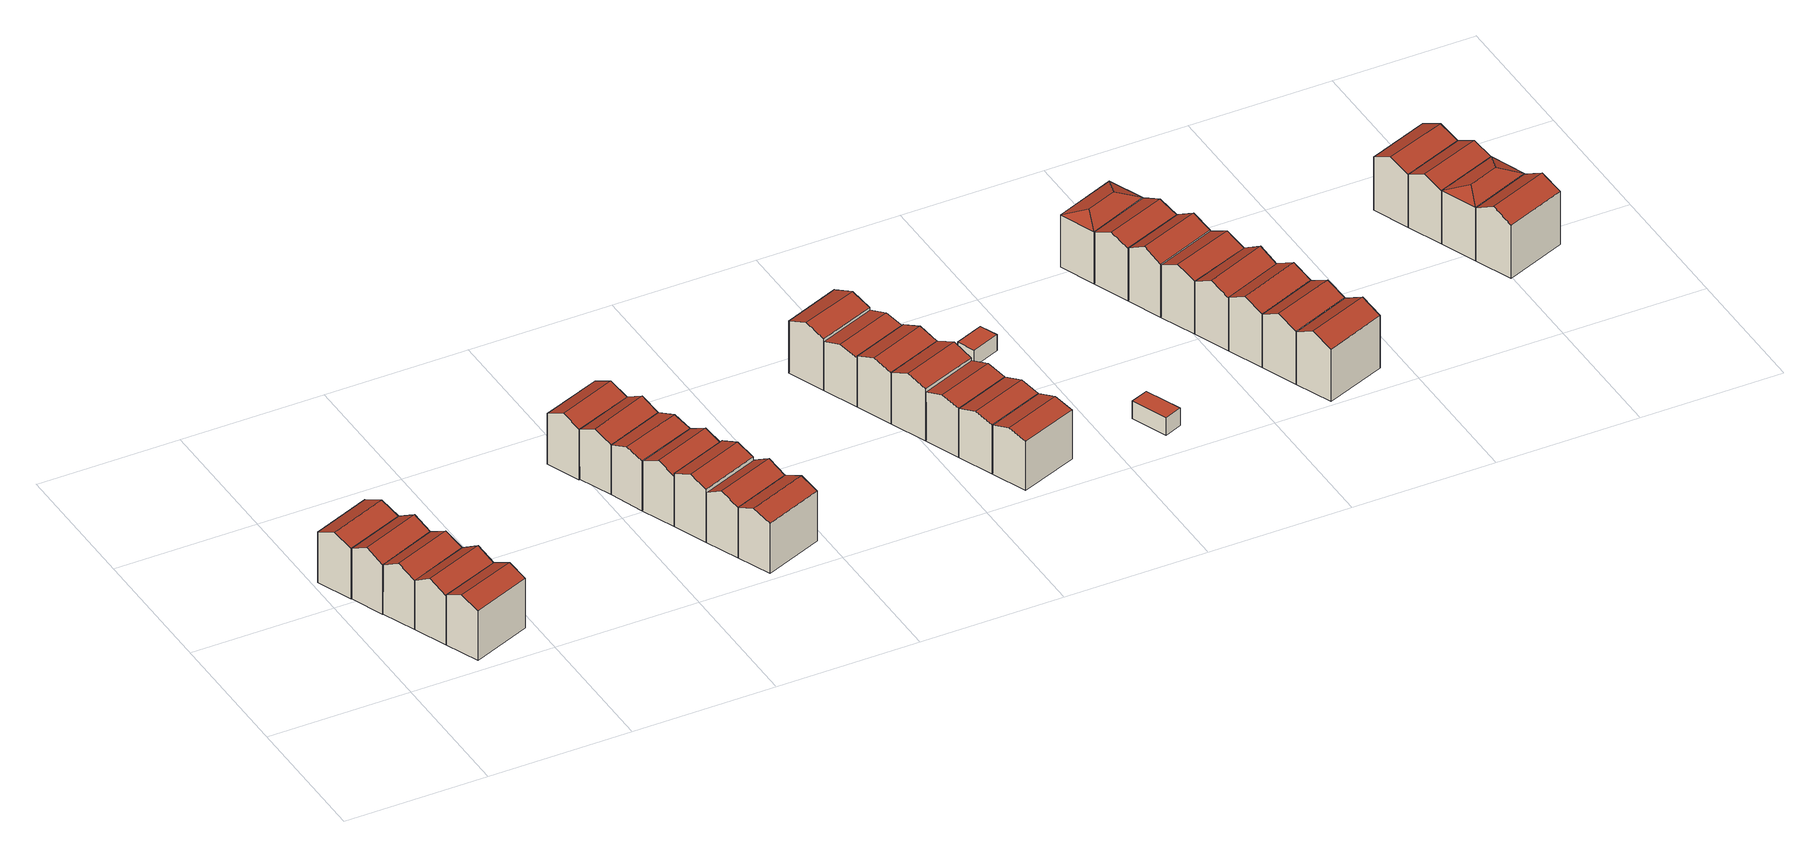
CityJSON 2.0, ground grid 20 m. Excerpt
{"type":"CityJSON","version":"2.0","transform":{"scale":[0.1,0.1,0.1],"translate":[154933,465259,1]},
"CityObjects":{
"building1":{"type":"Building","attributes":{"b3_bag_bag_overlap":0,"b3_bouwlagen":3,"b3_dak_type":"slanted","b3_extrusie":"standard","b3_h_dak_50p":8.2,"b3_h_dak_70p":9.06,"b3_h_dak_max":10.52,"b3_h_dak_min":4.79,"b3_h_maaiveld":1.64,"b3_h_nok":10.6,"b3_is_glas_dak":false,"b3_kas_warenhuis":false,"b3_kwaliteitsindicator":true,"b3_mutatie_ahn3_ahn4":false,"b3_mutatie_ahn4_ahn5":false,"b3_n_nok":1,"b3_n_vlakken":2,"b3_opp_buitenmuur":107.19,"b3_opp_dak_plat":0,"b3_opp_dak_schuin":68.61,"b3_opp_grond":48.51,"b3_opp_scheidingsmuur":57.42,"b3_rmse_lod12":1.99,"b3_rmse_lod13":1.99,"b3_rmse_lod22":0.0262,"b3_t_run":43,"b3_val3dity_lod12":"[]","b3_val3dity_lod13":"[]","b3_val3dity_lod22":"[]","b3_volume_lod12":366.14,"b3_volume_lod13":366.14,"b3_volume_lod22":314.37,"geconstateerd":false,"oorspronkelijkbouwjaar":1986,"status":"Pand in gebruik"},"children":["building1-1"]},
"building1-1":{"type":"BuildingPart","parents":["building1"],"geometry":[{"type":"Solid","lod":"2.2","boundaries":[[[[0,1,2,3]],[[4,5,6,7]],[[5,4,1,0]],[[4,7,8,2,1]],[[9,8,7,6]],[[8,9,3,2]],[[9,6,5,0,3]]]],"semantics":{"surfaces":[{"type":"GroundSurface"},{"type":"RoofSurface"},{"type":"WallSurface"}],"values":[[0,1,2,2,1,2,2]]}}]},
"building2":{"type":"Building","attributes":{"b3_bag_bag_overlap":0,"b3_bouwlagen":3,"b3_dak_type":"slanted","b3_extrusie":"standard","b3_h_dak_50p":8.27,"b3_h_dak_70p":9.18,"b3_h_dak_max":10.5,"b3_h_dak_min":4.81,"b3_h_maaiveld":1.75,"b3_h_nok":10.59,"b3_is_glas_dak":false,"b3_kas_warenhuis":false,"b3_kwaliteitsindicator":true,"b3_mutatie_ahn3_ahn4":false,"b3_mutatie_ahn4_ahn5":false,"b3_n_nok":1,"b3_n_vlakken":2,"b3_opp_buitenmuur":44.5,"b3_opp_dak_plat":0,"b3_opp_dak_schuin":64.92,"b3_opp_grond":45.92,"b3_opp_scheidingsmuur":114.71,"b3_rmse_lod12":1.98,"b3_rmse_lod13":1.98,"b3_rmse_lod22":0.017,"b3_t_run":28,"b3_val3dity_lod12":"[]","b3_val3dity_lod13":"[]","b3_val3dity_lod22":"[]","b3_volume_lod12":341.56,"b3_volume_lod13":341.56,"b3_volume_lod22":292.97,"geconstateerd":false,"oorspronkelijkbouwjaar":1986,"status":"Pand in gebruik"},"children":["building2-1"]},
"building2-1":{"type":"BuildingPart","parents":["building2"],"geometry":[{"type":"Solid","lod":"2.2","boundaries":[[[[10,11,12,13]],[[8,9,14,15]],[[9,8,11,10]],[[8,15,16,12,11]],[[17,16,15,14]],[[16,17,13,12]],[[17,14,9,10,13]]]],"semantics":{"surfaces":[{"type":"GroundSurface"},{"type":"RoofSurface"},{"type":"WallSurface"}],"values":[[0,1,2,2,1,2,2]]}}]},
"building3":{"type":"Building","attributes":{"b3_bag_bag_overlap":0,"b3_bouwlagen":3,"b3_dak_type":"slanted","b3_extrusie":"standard","b3_h_dak_50p":8.3,"b3_h_dak_70p":9.12,"b3_h_dak_max":10.48,"b3_h_dak_min":4.82,"b3_h_maaiveld":1.76,"b3_h_nok":10.59,"b3_is_glas_dak":false,"b3_kas_warenhuis":false,"b3_kwaliteitsindicator":true,"b3_mutatie_ahn3_ahn4":false,"b3_mutatie_ahn4_ahn5":false,"b3_n_nok":1,"b3_n_vlakken":2,"b3_opp_buitenmuur":44.23,"b3_opp_dak_plat":0,"b3_opp_dak_schuin":64.89,"b3_opp_grond":45.92,"b3_opp_scheidingsmuur":114.48,"b3_rmse_lod12":1.96,"b3_rmse_lod13":1.96,"b3_rmse_lod22":0.0149,"b3_t_run":39,"b3_val3dity_lod12":"[]","b3_val3dity_lod13":"[]","b3_val3dity_lod22":"[]","b3_volume_lod12":339.43,"b3_volume_lod13":339.43,"b3_volume_lod22":292.09,"geconstateerd":false,"oorspronkelijkbouwjaar":1986,"status":"Pand in gebruik"},"children":["building3-1"]},
"building3-1":{"type":"BuildingPart","parents":["building3"],"geometry":[{"type":"Solid","lod":"2.2","boundaries":[[[[18,19,20,21]],[[16,17,22,23]],[[17,16,19,18]],[[16,23,24,20,19]],[[25,24,23,22]],[[24,25,21,20]],[[25,22,17,18,21]]]],"semantics":{"surfaces":[{"type":"GroundSurface"},{"type":"RoofSurface"},{"type":"WallSurface"}],"values":[[0,1,2,2,1,2,2]]}}]},
"building4":{"type":"Building","attributes":{"b3_bag_bag_overlap":0,"b3_bouwlagen":3,"b3_dak_type":"slanted","b3_extrusie":"standard","b3_h_dak_50p":8.29,"b3_h_dak_70p":9.2,"b3_h_dak_max":10.51,"b3_h_dak_min":4.86,"b3_h_maaiveld":1.76,"b3_h_nok":10.65,"b3_is_glas_dak":false,"b3_kas_warenhuis":false,"b3_kwaliteitsindicator":true,"b3_mutatie_ahn3_ahn4":false,"b3_mutatie_ahn4_ahn5":false,"b3_n_nok":1,"b3_n_vlakken":2,"b3_opp_buitenmuur":44.87,"b3_opp_dak_plat":0,"b3_opp_dak_schuin":64.83,"b3_opp_grond":45.93,"b3_opp_scheidingsmuur":114.71,"b3_rmse_lod12":2.02,"b3_rmse_lod13":2.02,"b3_rmse_lod22":0.0283,"b3_t_run":32,"b3_val3dity_lod12":"[]","b3_val3dity_lod13":"[]","b3_val3dity_lod22":"[]","b3_volume_lod12":343.8,"b3_volume_lod13":343.8,"b3_volume_lod22":293.25,"geconstateerd":false,"oorspronkelijkbouwjaar":1986,"status":"Pand in gebruik"},"children":["building4-1"]},
"building4-1":{"type":"BuildingPart","parents":["building4"],"geometry":[{"type":"Solid","lod":"2.2","boundaries":[[[[21,20,26,27]],[[24,25,28,29]],[[25,24,20,21]],[[24,29,30,26,20]],[[31,30,29,28]],[[30,31,27,26]],[[31,28,25,21,27]]]],"semantics":{"surfaces":[{"type":"GroundSurface"},{"type":"RoofSurface"},{"type":"WallSurface"}],"values":[[0,1,2,2,1,2,2]]}}]},
"building5":{"type":"Building","attributes":{"b3_bag_bag_overlap":0,"b3_bouwlagen":3,"b3_dak_type":"slanted","b3_extrusie":"standard","b3_h_dak_50p":8.34,"b3_h_dak_70p":9.28,"b3_h_dak_max":10.51,"b3_h_dak_min":4.79,"b3_h_maaiveld":1.76,"b3_h_nok":10.6,"b3_is_glas_dak":false,"b3_kas_warenhuis":false,"b3_kwaliteitsindicator":true,"b3_mutatie_ahn3_ahn4":false,"b3_mutatie_ahn4_ahn5":false,"b3_n_nok":1,"b3_n_vlakken":2,"b3_opp_buitenmuur":44.89,"b3_opp_dak_plat":0,"b3_opp_dak_schuin":64.78,"b3_opp_grond":45.92,"b3_opp_scheidingsmuur":114.72,"b3_rmse_lod12":2.05,"b3_rmse_lod13":2.05,"b3_rmse_lod22":0.0322,"b3_t_run":43,"b3_val3dity_lod12":"[]","b3_val3dity_lod13":"[]","b3_val3dity_lod22":"[]","b3_volume_lod12":345.17,"b3_volume_lod13":345.17,"b3_volume_lod22":293.16,"geconstateerd":false,"oorspronkelijkbouwjaar":1986,"status":"Pand in gebruik"},"children":["building5-1"]},
"building5-1":{"type":"BuildingPart","parents":["building5"],"geometry":[{"type":"Solid","lod":"2.2","boundaries":[[[[27,26,32,33]],[[34,35,36,37]],[[35,34,26,27]],[[34,37,38,32,26]],[[39,38,37,36]],[[38,39,33,32]],[[39,36,35,27,33]]]],"semantics":{"surfaces":[{"type":"GroundSurface"},{"type":"RoofSurface"},{"type":"WallSurface"}],"values":[[0,1,2,2,1,2,2]]}}]},
"building6":{"type":"Building","attributes":{"b3_bag_bag_overlap":0,"b3_bouwlagen":3,"b3_dak_type":"slanted","b3_extrusie":"standard","b3_h_dak_50p":8.2,"b3_h_dak_70p":9.11,"b3_h_dak_max":10.52,"b3_h_dak_min":4.88,"b3_h_maaiveld":1.65,"b3_h_nok":10.6,"b3_is_glas_dak":false,"b3_kas_warenhuis":false,"b3_kwaliteitsindicator":true,"b3_mutatie_ahn3_ahn4":false,"b3_mutatie_ahn4_ahn5":false,"b3_n_nok":1,"b3_n_vlakken":2,"b3_opp_buitenmuur":45.53,"b3_opp_dak_plat":0,"b3_opp_dak_schuin":64.85,"b3_opp_grond":45.9,"b3_opp_scheidingsmuur":117.2,"b3_rmse_lod12":1.96,"b3_rmse_lod13":1.96,"b3_rmse_lod22":0.0193,"b3_t_run":32,"b3_val3dity_lod12":"[]","b3_val3dity_lod13":"[]","b3_val3dity_lod22":"[]","b3_volume_lod12":346.66,"b3_volume_lod13":346.66,"b3_volume_lod22":298.96,"geconstateerd":false,"oorspronkelijkbouwjaar":1986,"status":"Pand in gebruik"},"children":["building6-1"]},
"building6-1":{"type":"BuildingPart","parents":["building6"],"geometry":[{"type":"Solid","lod":"2.2","boundaries":[[[[40,41,42,43]],[[44,45,46,47]],[[45,44,41,40]],[[44,47,48,42,41]],[[49,48,47,46]],[[48,49,43,42]],[[49,46,45,40,43]]]],"semantics":{"surfaces":[{"type":"GroundSurface"},{"type":"RoofSurface"},{"type":"WallSurface"}],"values":[[0,1,2,2,1,2,2]]}}]},
"building7":{"type":"Building","attributes":{"b3_bag_bag_overlap":0,"b3_bouwlagen":3,"b3_dak_type":"slanted","b3_extrusie":"standard","b3_h_dak_50p":8.21,"b3_h_dak_70p":9.19,"b3_h_dak_max":10.52,"b3_h_dak_min":4.87,"b3_h_maaiveld":1.65,"b3_h_nok":10.6,"b3_is_glas_dak":false,"b3_kas_warenhuis":false,"b3_kwaliteitsindicator":true,"b3_mutatie_ahn3_ahn4":false,"b3_mutatie_ahn4_ahn5":false,"b3_n_nok":1,"b3_n_vlakken":2,"b3_opp_buitenmuur":45.9,"b3_opp_dak_plat":0,"b3_opp_dak_schuin":64.78,"b3_opp_grond":45.88,"b3_opp_scheidingsmuur":116.74,"b3_rmse_lod12":1.99,"b3_rmse_lod13":1.99,"b3_rmse_lod22":0.0156,"b3_t_run":28,"b3_val3dity_lod12":"[]","b3_val3dity_lod13":"[]","b3_val3dity_lod22":"[]","b3_volume_lod12":346.65,"b3_volume_lod13":346.65,"b3_volume_lod22":298.72,"geconstateerd":false,"oorspronkelijkbouwjaar":1986,"status":"Pand in gebruik"},"children":["building7-1"]},
"building7-1":{"type":"BuildingPart","parents":["building7"],"geometry":[{"type":"Solid","lod":"2.2","boundaries":[[[[50,51,52,53]],[[48,49,54,55]],[[49,48,51,50]],[[48,55,56,52,51]],[[57,56,55,54]],[[56,57,53,52]],[[57,54,49,50,53]]]],"semantics":{"surfaces":[{"type":"GroundSurface"},{"type":"RoofSurface"},{"type":"WallSurface"}],"values":[[0,1,2,2,1,2,2]]}}]},
"building8":{"type":"Building","attributes":{"b3_bag_bag_overlap":0,"b3_bouwlagen":3,"b3_dak_type":"slanted","b3_extrusie":"standard","b3_h_dak_50p":8.3,"b3_h_dak_70p":9.21,"b3_h_dak_max":10.53,"b3_h_dak_min":4.88,"b3_h_maaiveld":1.7,"b3_h_nok":10.64,"b3_is_glas_dak":false,"b3_kas_warenhuis":false,"b3_kwaliteitsindicator":true,"b3_mutatie_ahn3_ahn4":false,"b3_mutatie_ahn4_ahn5":false,"b3_n_nok":1,"b3_n_vlakken":2,"b3_opp_buitenmuur":45.83,"b3_opp_dak_plat":0,"b3_opp_dak_schuin":64.99,"b3_opp_grond":45.88,"b3_opp_scheidingsmuur":116.33,"b3_rmse_lod12":1.98,"b3_rmse_lod13":1.98,"b3_rmse_lod22":0.0427,"b3_t_run":42,"b3_val3dity_lod12":"[]","b3_val3dity_lod13":"[]","b3_val3dity_lod22":"[]","b3_volume_lod12":345,"b3_volume_lod13":345,"b3_volume_lod22":298.33,"geconstateerd":false,"oorspronkelijkbouwjaar":1986,"status":"Pand in gebruik"},"children":["building8-1"]},
"building8-1":{"type":"BuildingPart","parents":["building8"],"geometry":[{"type":"Solid","lod":"2.2","boundaries":[[[[53,52,58,59]],[[56,57,60,61]],[[57,56,52,53]],[[56,61,62,58,52]],[[63,62,61,60]],[[62,63,59,58]],[[63,60,57,53,59]]]],"semantics":{"surfaces":[{"type":"GroundSurface"},{"type":"RoofSurface"},{"type":"WallSurface"}],"values":[[0,1,2,2,1,2,2]]}}]},
"building9":{"type":"Building","attributes":{"b3_bag_bag_overlap":0,"b3_bouwlagen":3,"b3_dak_type":"slanted","b3_extrusie":"standard","b3_h_dak_50p":8.29,"b3_h_dak_70p":9.12,"b3_h_dak_max":10.54,"b3_h_dak_min":4.91,"b3_h_maaiveld":1.7,"b3_h_nok":10.61,"b3_is_glas_dak":false,"b3_kas_warenhuis":false,"b3_kwaliteitsindicator":true,"b3_mutatie_ahn3_ahn4":false,"b3_mutatie_ahn4_ahn5":false,"b3_n_nok":1,"b3_n_vlakken":2,"b3_opp_buitenmuur":44.97,"b3_opp_dak_plat":0,"b3_opp_dak_schuin":64.84,"b3_opp_grond":45.85,"b3_opp_scheidingsmuur":116.26,"b3_rmse_lod12":1.94,"b3_rmse_lod13":1.94,"b3_rmse_lod22":0.0167,"b3_t_run":43,"b3_val3dity_lod12":"[]","b3_val3dity_lod13":"[]","b3_val3dity_lod22":"[]","b3_volume_lod12":344.62,"b3_volume_lod13":344.62,"b3_volume_lod22":296.45,"geconstateerd":false,"oorspronkelijkbouwjaar":1986,"status":"Pand in gebruik"},"children":["building9-1"]},
"building9-1":{"type":"BuildingPart","parents":["building9"],"geometry":[{"type":"Solid","lod":"2.2","boundaries":[[[[59,58,64,65]],[[62,63,66,67]],[[63,62,58,59]],[[62,67,68,64,58]],[[69,68,67,66]],[[68,69,65,64]],[[69,66,63,59,65]]]],"semantics":{"surfaces":[{"type":"GroundSurface"},{"type":"RoofSurface"},{"type":"WallSurface"}],"values":[[0,1,2,2,1,2,2]]}}]},
"building10":{"type":"Building","attributes":{"b3_bag_bag_overlap":0,"b3_bouwlagen":3,"b3_dak_type":"slanted","b3_extrusie":"standard","b3_h_dak_50p":8.38,"b3_h_dak_70p":9.69,"b3_h_dak_max":10.54,"b3_h_dak_min":5,"b3_h_maaiveld":1.7,"b3_h_nok":10.62,"b3_is_glas_dak":false,"b3_kas_warenhuis":false,"b3_kwaliteitsindicator":true,"b3_mutatie_ahn3_ahn4":false,"b3_mutatie_ahn4_ahn5":false,"b3_n_nok":1,"b3_n_vlakken":3,"b3_opp_buitenmuur":54.68,"b3_opp_dak_plat":6.12,"b3_opp_dak_schuin":64.8,"b3_opp_grond":45.85,"b3_opp_scheidingsmuur":116.34,"b3_rmse_lod12":2.22,"b3_rmse_lod13":2.22,"b3_rmse_lod22":0.0732,"b3_t_run":31,"b3_val3dity_lod12":"[]","b3_val3dity_lod13":"[]","b3_val3dity_lod22":"[]","b3_volume_lod12":367.35,"b3_volume_lod13":367.35,"b3_volume_lod22":302.79,"geconstateerd":false,"oorspronkelijkbouwjaar":1986,"status":"Pand in gebruik"},"children":["building10-1"]},
"building10-1":{"type":"BuildingPart","parents":["building10"],"geometry":[{"type":"Solid","lod":"2.2","boundaries":[[[[65,64,70,71]],[[72,73,74,75]],[[73,72,64,65]],[[72,75,76,70,64]],[[77,76,75,74]],[[76,77,71,70]],[[77,74,73,65,71]]]],"semantics":{"surfaces":[{"type":"GroundSurface"},{"type":"RoofSurface"},{"type":"WallSurface"}],"values":[[0,1,2,2,1,2,2]]}}]},
"building11":{"type":"Building","attributes":{"b3_bag_bag_overlap":0,"b3_bouwlagen":3,"b3_dak_type":"slanted","b3_extrusie":"standard","b3_h_dak_50p":8.32,"b3_h_dak_70p":9.2,"b3_h_dak_max":10.53,"b3_h_dak_min":4.93,"b3_h_maaiveld":1.7,"b3_h_nok":10.64,"b3_is_glas_dak":false,"b3_kas_warenhuis":false,"b3_kwaliteitsindicator":true,"b3_mutatie_ahn3_ahn4":false,"b3_mutatie_ahn4_ahn5":false,"b3_n_nok":1,"b3_n_vlakken":2,"b3_opp_buitenmuur":45.31,"b3_opp_dak_plat":0,"b3_opp_dak_schuin":64.94,"b3_opp_grond":45.82,"b3_opp_scheidingsmuur":116.49,"b3_rmse_lod12":1.89,"b3_rmse_lod13":1.89,"b3_rmse_lod22":0.0447,"b3_t_run":43,"b3_val3dity_lod12":"[]","b3_val3dity_lod13":"[]","b3_val3dity_lod22":"[]","b3_volume_lod12":342.95,"b3_volume_lod13":342.95,"b3_volume_lod22":297.51,"geconstateerd":false,"oorspronkelijkbouwjaar":1986,"status":"Pand in gebruik"},"children":["building11-1"]},
"building11-1":{"type":"BuildingPart","parents":["building11"],"geometry":[{"type":"Solid","lod":"2.2","boundaries":[[[[71,70,78,79]],[[80,81,82,83]],[[81,80,70,71]],[[80,83,84,78,70]],[[85,84,83,82]],[[84,85,79,78]],[[85,82,81,71,79]]]],"semantics":{"surfaces":[{"type":"GroundSurface"},{"type":"RoofSurface"},{"type":"WallSurface"}],"values":[[0,1,2,2,1,2,2]]}}]},
"building12":{"type":"Building","attributes":{"b3_bag_bag_overlap":0,"b3_bouwlagen":3,"b3_dak_type":"slanted","b3_extrusie":"standard","b3_h_dak_50p":8.28,"b3_h_dak_70p":9.23,"b3_h_dak_max":10.51,"b3_h_dak_min":4.91,"b3_h_maaiveld":1.72,"b3_h_nok":10.65,"b3_is_glas_dak":false,"b3_kas_warenhuis":false,"b3_kwaliteitsindicator":true,"b3_mutatie_ahn3_ahn4":false,"b3_mutatie_ahn4_ahn5":false,"b3_n_nok":1,"b3_n_vlakken":2,"b3_opp_buitenmuur":46.03,"b3_opp_dak_plat":0,"b3_opp_dak_schuin":66.02,"b3_opp_grond":46.49,"b3_opp_scheidingsmuur":115.95,"b3_rmse_lod12":2,"b3_rmse_lod13":2,"b3_rmse_lod22":0.0399,"b3_t_run":28,"b3_val3dity_lod12":"[]","b3_val3dity_lod13":"[]","b3_val3dity_lod22":"[]","b3_volume_lod12":351.35,"b3_volume_lod13":351.35,"b3_volume_lod22":301.24,"geconstateerd":false,"oorspronkelijkbouwjaar":1986,"status":"Pand in gebruik"},"children":["building12-1"]},
"building12-1":{"type":"BuildingPart","parents":["building12"],"geometry":[{"type":"Solid","lod":"2.2","boundaries":[[[[79,78,86,87]],[[88,89,90,91]],[[89,88,78,79]],[[88,91,92,86,78]],[[93,92,91,90]],[[92,93,87,86]],[[93,90,89,79,87]]]],"semantics":{"surfaces":[{"type":"GroundSurface"},{"type":"RoofSurface"},{"type":"WallSurface"}],"values":[[0,1,2,2,1,2,2]]}}]},
"building13":{"type":"Building","attributes":{"b3_bag_bag_overlap":0,"b3_bouwlagen":3,"b3_dak_type":"slanted","b3_extrusie":"standard","b3_h_dak_50p":9.06,"b3_h_dak_70p":9.64,"b3_h_dak_max":9.95,"b3_h_dak_min":7.54,"b3_h_maaiveld":1.77,"b3_is_glas_dak":false,"b3_kas_warenhuis":false,"b3_kwaliteitsindicator":true,"b3_mutatie_ahn3_ahn4":false,"b3_mutatie_ahn4_ahn5":false,"b3_n_nok":0,"b3_n_vlakken":3,"b3_opp_buitenmuur":134.09,"b3_opp_dak_plat":16.62,"b3_opp_dak_schuin":40.09,"b3_opp_grond":48.75,"b3_opp_scheidingsmuur":60.08,"b3_rmse_lod12":1.11,"b3_rmse_lod13":1.11,"b3_rmse_lod22":0.1,"b3_t_run":33,"b3_val3dity_lod12":"[]","b3_val3dity_lod13":"[]","b3_val3dity_lod22":"[]","b3_volume_lod12":384.2,"b3_volume_lod13":384.2,"b3_volume_lod22":346.84,"geconstateerd":false,"oorspronkelijkbouwjaar":1986,"status":"Pand in gebruik"},"children":["building13-1"]},
"building13-1":{"type":"BuildingPart","parents":["building13"],"geometry":[{"type":"Solid","lod":"2.2","boundaries":[[[[94,95,96,97]],[[98,99,100,101]],[[99,98,95,94]],[[98,101,102,96,95]],[[103,102,101,100]],[[102,103,97,96]],[[103,100,99,94,97]]]],"semantics":{"surfaces":[{"type":"GroundSurface"},{"type":"RoofSurface"},{"type":"WallSurface"}],"values":[[0,1,2,2,1,2,2]]}}]},
"building14":{"type":"Building","attributes":{"b3_bag_bag_overlap":0,"b3_bouwlagen":3,"b3_dak_type":"slanted","b3_extrusie":"standard","b3_h_dak_50p":8.81,"b3_h_dak_70p":9.26,"b3_h_dak_max":9.96,"b3_h_dak_min":7.57,"b3_h_maaiveld":1.79,"b3_h_nok":9.97,"b3_is_glas_dak":false,"b3_kas_warenhuis":false,"b3_kwaliteitsindicator":true,"b3_mutatie_ahn3_ahn4":false,"b3_mutatie_ahn4_ahn5":false,"b3_n_nok":1,"b3_n_vlakken":2,"b3_opp_buitenmuur":62.82,"b3_opp_dak_plat":0,"b3_opp_dak_schuin":53.66,"b3_opp_grond":46.84,"b3_opp_scheidingsmuur":120.2,"b3_rmse_lod12":0.843,"b3_rmse_lod13":0.843,"b3_rmse_lod22":0.048,"b3_t_run":39,"b3_val3dity_lod12":"[]","b3_val3dity_lod13":"[]","b3_val3dity_lod22":"[]","b3_volume_lod12":348.26,"b3_volume_lod13":348.26,"b3_volume_lod22":326.36,"geconstateerd":false,"oorspronkelijkbouwjaar":1986,"status":"Pand in gebruik"},"children":["building14-1"]},
"building14-1":{"type":"BuildingPart","parents":["building14"],"geometry":[{"type":"Solid","lod":"2.2","boundaries":[[[[104,105,97,96]],[[106,107,108,109]],[[107,106,105,104]],[[106,109,110,97,105]],[[111,110,109,108]],[[110,111,96,97]],[[111,108,107,104,96]]]],"semantics":{"surfaces":[{"type":"GroundSurface"},{"type":"RoofSurface"},{"type":"WallSurface"}],"values":[[0,1,2,2,1,2,2]]}}]},
"building15":{"type":"Building","attributes":{"b3_bag_bag_overlap":0,"b3_bouwlagen":3,"b3_dak_type":"slanted","b3_extrusie":"standard","b3_h_dak_50p":9.05,"b3_h_dak_70p":9.51,"b3_h_dak_max":9.96,"b3_h_dak_min":7.53,"b3_h_maaiveld":1.8,"b3_h_nok":10,"b3_is_glas_dak":false,"b3_kas_warenhuis":false,"b3_kwaliteitsindicator":true,"b3_mutatie_ahn3_ahn4":false,"b3_mutatie_ahn4_ahn5":false,"b3_n_nok":1,"b3_n_vlakken":3,"b3_opp_buitenmuur":70.54,"b3_opp_dak_plat":8.33,"b3_opp_dak_schuin":54.9,"b3_opp_grond":47.5,"b3_opp_scheidingsmuur":120.24,"b3_rmse_lod12":1.03,"b3_rmse_lod13":1.03,"b3_rmse_lod22":0.0322,"b3_t_run":42,"b3_val3dity_lod12":"[]","b3_val3dity_lod13":"[]","b3_val3dity_lod22":"[]","b3_volume_lod12":366.5,"b3_volume_lod13":366.5,"b3_volume_lod22":335.72,"geconstateerd":false,"oorspronkelijkbouwjaar":1986,"status":"Pand in gebruik"},"children":["building15-1"]},
"building15-1":{"type":"BuildingPart","parents":["building15"],"geometry":[{"type":"Solid","lod":"2.2","boundaries":[[[[112,113,105,104]],[[114,115,116,117]],[[115,114,113,112]],[[114,117,118,105,113]],[[119,118,117,116]],[[118,119,104,105]],[[119,116,115,112,104]]]],"semantics":{"surfaces":[{"type":"GroundSurface"},{"type":"RoofSurface"},{"type":"WallSurface"}],"values":[[0,1,2,2,1,2,2]]}}]},
"building16":{"type":"Building","attributes":{"b3_bag_bag_overlap":0,"b3_bouwlagen":3,"b3_dak_type":"slanted","b3_extrusie":"standard","b3_h_dak_50p":9.13,"b3_h_dak_70p":9.6,"b3_h_dak_max":9.95,"b3_h_dak_min":7.54,"b3_h_maaiveld":1.8,"b3_h_nok":10.05,"b3_is_glas_dak":false,"b3_kas_warenhuis":false,"b3_kwaliteitsindicator":true,"b3_mutatie_ahn3_ahn4":false,"b3_mutatie_ahn4_ahn5":false,"b3_n_nok":1,"b3_n_vlakken":3,"b3_opp_buitenmuur":75.04,"b3_opp_dak_plat":14.61,"b3_opp_dak_schuin":50.04,"b3_opp_grond":47.51,"b3_opp_scheidingsmuur":120.34,"b3_rmse_lod12":1.05,"b3_rmse_lod13":1.05,"b3_rmse_lod22":0.0698,"b3_t_run":34,"b3_val3dity_lod12":"[]","b3_val3dity_lod13":"[]","b3_val3dity_lod22":"[]","b3_volume_lod12":370.89,"b3_volume_lod13":370.89,"b3_volume_lod22":338.04,"geconstateerd":false,"oorspronkelijkbouwjaar":1986,"status":"Pand in gebruik"},"children":["building16-1"]},
"building16-1":{"type":"BuildingPart","parents":["building16"],"geometry":[{"type":"Solid","lod":"2.2","boundaries":[[[[120,121,113,112]],[[122,123,124,125]],[[123,122,121,120]],[[122,125,126,113,121]],[[127,126,125,124]],[[126,127,112,113]],[[127,124,123,120,112]]]],"semantics":{"surfaces":[{"type":"GroundSurface"},{"type":"RoofSurface"},{"type":"WallSurface"}],"values":[[0,1,2,2,1,2,2]]}}]},
"building17":{"type":"Building","attributes":{"b3_bag_bag_overlap":0,"b3_bouwlagen":3,"b3_dak_type":"slanted","b3_extrusie":"standard","b3_h_dak_50p":8.79,"b3_h_dak_70p":9.24,"b3_h_dak_max":9.95,"b3_h_dak_min":7.53,"b3_h_maaiveld":1.8,"b3_h_nok":9.97,"b3_is_glas_dak":false,"b3_kas_warenhuis":false,"b3_kwaliteitsindicator":true,"b3_mutatie_ahn3_ahn4":false,"b3_mutatie_ahn4_ahn5":false,"b3_n_nok":1,"b3_n_vlakken":2,"b3_opp_buitenmuur":62.48,"b3_opp_dak_plat":0,"b3_opp_dak_schuin":53.69,"b3_opp_grond":46.87,"b3_opp_scheidingsmuur":120.34,"b3_rmse_lod12":0.855,"b3_rmse_lod13":0.855,"b3_rmse_lod22":0.0283,"b3_t_run":30,"b3_val3dity_lod12":"[]","b3_val3dity_lod13":"[]","b3_val3dity_lod22":"[]","b3_volume_lod12":348.46,"b3_volume_lod13":348.46,"b3_volume_lod22":326.1,"geconstateerd":false,"oorspronkelijkbouwjaar":1986,"status":"Pand in gebruik"},"children":["building17-1"]},
"building17-1":{"type":"BuildingPart","parents":["building17"],"geometry":[{"type":"Solid","lod":"2.2","boundaries":[[[[128,129,121,120]],[[130,131,132,133]],[[131,130,129,128]],[[130,133,134,121,129]],[[135,134,133,132]],[[134,135,120,121]],[[135,132,131,128,120]]]],"semantics":{"surfaces":[{"type":"GroundSurface"},{"type":"RoofSurface"},{"type":"WallSurface"}],"values":[[0,1,2,2,1,2,2]]}}]},
"building18":{"type":"Building","attributes":{"b3_bag_bag_overlap":0,"b3_bouwlagen":3,"b3_dak_type":"slanted","b3_extrusie":"standard","b3_h_dak_50p":8.67,"b3_h_dak_70p":9.22,"b3_h_dak_max":9.94,"b3_h_dak_min":7.51,"b3_h_maaiveld":1.79,"b3_h_nok":9.96,"b3_is_glas_dak":false,"b3_kas_warenhuis":false,"b3_kwaliteitsindicator":true,"b3_mutatie_ahn3_ahn4":false,"b3_mutatie_ahn4_ahn5":false,"b3_n_nok":1,"b3_n_vlakken":2,"b3_opp_buitenmuur":61.61,"b3_opp_dak_plat":0,"b3_opp_dak_schuin":54,"b3_opp_grond":46.87,"b3_opp_scheidingsmuur":120.23,"b3_rmse_lod12":0.9,"b3_rmse_lod13":0.9,"b3_rmse_lod22":0.0154,"b3_t_run":36,"b3_val3dity_lod12":"[]","b3_val3dity_lod13":"[]","b3_val3dity_lod22":"[]","b3_volume_lod12":347.19,"b3_volume_lod13":347.19,"b3_volume_lod22":325.01,"geconstateerd":false,"oorspronkelijkbouwjaar":1986,"status":"Pand in gebruik"},"children":["building18-1"]},
"building18-1":{"type":"BuildingPart","parents":["building18"],"geometry":[{"type":"Solid","lod":"2.2","boundaries":[[[[136,137,129,128]],[[138,139,140,141]],[[139,138,137,136]],[[138,141,130,129,137]],[[131,130,141,140]],[[130,131,128,129]],[[131,140,139,136,128]]]],"semantics":{"surfaces":[{"type":"GroundSurface"},{"type":"RoofSurface"},{"type":"WallSurface"}],"values":[[0,1,2,2,1,2,2]]}}]},
"building19":{"type":"Building","attributes":{"b3_bag_bag_overlap":0,"b3_bouwlagen":3,"b3_dak_type":"slanted","b3_extrusie":"standard","b3_h_dak_50p":8.7,"b3_h_dak_70p":9.22,"b3_h_dak_max":9.94,"b3_h_dak_min":7.52,"b3_h_maaiveld":1.8,"b3_h_nok":9.96,"b3_is_glas_dak":false,"b3_kas_warenhuis":false,"b3_kwaliteitsindicator":true,"b3_mutatie_ahn3_ahn4":false,"b3_mutatie_ahn4_ahn5":false,"b3_n_nok":1,"b3_n_vlakken":2,"b3_opp_buitenmuur":61.47,"b3_opp_dak_plat":0,"b3_opp_dak_schuin":54.02,"b3_opp_grond":46.88,"b3_opp_scheidingsmuur":120.22,"b3_rmse_lod12":0.888,"b3_rmse_lod13":0.888,"b3_rmse_lod22":0.0154,"b3_t_run":29,"b3_val3dity_lod12":"[]","b3_val3dity_lod13":"[]","b3_val3dity_lod22":"[]","b3_volume_lod12":346.35,"b3_volume_lod13":346.35,"b3_volume_lod22":324.83,"geconstateerd":false,"oorspronkelijkbouwjaar":1987,"status":"Pand in gebruik"},"children":["building19-1"]},
"building19-1":{"type":"BuildingPart","parents":["building19"],"geometry":[{"type":"Solid","lod":"2.2","boundaries":[[[[142,143,137,136]],[[144,145,146,147]],[[145,144,143,142]],[[144,147,138,137,143]],[[139,138,147,146]],[[138,139,136,137]],[[139,146,145,142,136]]]],"semantics":{"surfaces":[{"type":"GroundSurface"},{"type":"RoofSurface"},{"type":"WallSurface"}],"values":[[0,1,2,2,1,2,2]]}}]},
"building20":{"type":"Building","attributes":{"b3_bag_bag_overlap":0,"b3_dak_type":"horizontal","b3_extrusie":"standard","b3_h_dak_50p":4.23,"b3_h_dak_70p":4.24,"b3_h_dak_max":4.29,"b3_h_dak_min":4.18,"b3_h_maaiveld":1.83,"b3_is_glas_dak":false,"b3_kas_warenhuis":false,"b3_kwaliteitsindicator":true,"b3_mutatie_ahn3_ahn4":false,"b3_mutatie_ahn4_ahn5":false,"b3_n_nok":0,"b3_n_vlakken":1,"b3_opp_buitenmuur":27.08,"b3_opp_dak_plat":11.41,"b3_opp_dak_schuin":0,"b3_opp_grond":11.41,"b3_opp_scheidingsmuur":6.42,"b3_rmse_lod12":0.0245,"b3_rmse_lod13":0.0245,"b3_rmse_lod22":0.0173,"b3_t_run":11,"b3_val3dity_lod12":"[]","b3_val3dity_lod13":"[]","b3_val3dity_lod22":"[]","b3_volume_lod12":27.52,"b3_volume_lod13":27.52,"b3_volume_lod22":27.45,"geconstateerd":false,"oorspronkelijkbouwjaar":2023,"status":"Pand in gebruik"},"children":["building20-1"]},
"building20-1":{"type":"BuildingPart","parents":["building20"],"geometry":[{"type":"Solid","lod":"2.2","boundaries":[[[[148,149,150,151]],[[152,153,154,155]],[[155,154,149,148]],[[154,153,150,149]],[[153,152,151,150]],[[152,155,148,151]]]],"semantics":{"surfaces":[{"type":"GroundSurface"},{"type":"RoofSurface"},{"type":"WallSurface"}],"values":[[0,1,2,2,2,2]]}}]},
"building21":{"type":"Building","attributes":{"b3_bag_bag_overlap":0,"b3_dak_type":"horizontal","b3_extrusie":"standard","b3_h_dak_50p":4.32,"b3_h_dak_70p":4.34,"b3_h_dak_max":4.38,"b3_h_dak_min":4.25,"b3_h_maaiveld":1.74,"b3_is_glas_dak":false,"b3_kas_warenhuis":false,"b3_kwaliteitsindicator":true,"b3_mutatie_ahn3_ahn4":false,"b3_mutatie_ahn4_ahn5":false,"b3_n_nok":0,"b3_n_vlakken":1,"b3_opp_buitenmuur":35.23,"b3_opp_dak_plat":14.75,"b3_opp_dak_schuin":0,"b3_opp_grond":14.74,"b3_opp_scheidingsmuur":6.7,"b3_rmse_lod12":0.0476,"b3_rmse_lod13":0.0476,"b3_rmse_lod22":0.0202,"b3_t_run":12,"b3_val3dity_lod12":"[]","b3_val3dity_lod13":"[]","b3_val3dity_lod22":"[]","b3_volume_lod12":38.3,"b3_volume_lod13":38.3,"b3_volume_lod22":37.86,"geconstateerd":false,"oorspronkelijkbouwjaar":1986,"status":"Pand in gebruik"},"children":["building21-1"]},
"building21-1":{"type":"BuildingPart","parents":["building21"],"geometry":[{"type":"Solid","lod":"2.2","boundaries":[[[[156,157,158,159]],[[160,161,162,163]],[[163,162,157,156]],[[162,161,158,157]],[[161,160,159,158]],[[160,163,156,159]]]],"semantics":{"surfaces":[{"type":"GroundSurface"},{"type":"RoofSurface"},{"type":"WallSurface"}],"values":[[0,1,2,2,2,2]]}}]},
"building22":{"type":"Building","attributes":{"b3_bag_bag_overlap":0,"b3_bouwlagen":3,"b3_dak_type":"slanted","b3_extrusie":"standard","b3_h_dak_50p":9.32,"b3_h_dak_70p":9.76,"b3_h_dak_max":11.24,"b3_h_dak_min":5.03,"b3_h_maaiveld":1.8,"b3_h_nok":11.34,"b3_is_glas_dak":false,"b3_kas_warenhuis":false,"b3_kwaliteitsindicator":true,"b3_mutatie_ahn3_ahn4":false,"b3_mutatie_ahn4_ahn5":false,"b3_n_nok":3,"b3_n_vlakken":4,"b3_opp_buitenmuur":67.91,"b3_opp_dak_plat":0,"b3_opp_dak_schuin":93.79,"b3_opp_grond":50.44,"b3_opp_scheidingsmuur":125.64,"b3_rmse_lod12":1.88,"b3_rmse_lod13":1.88,"b3_rmse_lod22":0.102,"b3_t_run":51,"b3_val3dity_lod12":"[]","b3_val3dity_lod13":"[]","b3_val3dity_lod22":"[]","b3_volume_lod12":399.03,"b3_volume_lod13":399.03,"b3_volume_lod22":353.41,"geconstateerd":false,"oorspronkelijkbouwjaar":1987,"status":"Pand in gebruik"},"children":["building22-1"]},
"building22-1":{"type":"BuildingPart","parents":["building22"],"geometry":[{"type":"Solid","lod":"2.2","boundaries":[[[[164,165,166,167]],[[168,169,170,171]],[[169,168,165,164]],[[172,168,171]],[[168,172,166,165]],[[173,172,171,170]],[[172,173,167,166]],[[169,173,170]],[[173,169,164,167]]]],"semantics":{"surfaces":[{"type":"GroundSurface"},{"type":"RoofSurface"},{"type":"WallSurface"}],"values":[[0,1,2,1,2,1,2,1,2]]}}]},
"building23":{"type":"Building","attributes":{"b3_bag_bag_overlap":0,"b3_bouwlagen":3,"b3_dak_type":"slanted","b3_extrusie":"standard","b3_h_dak_50p":8.59,"b3_h_dak_70p":9.7,"b3_h_dak_max":11.25,"b3_h_dak_min":4.93,"b3_h_maaiveld":1.8,"b3_h_nok":11.32,"b3_is_glas_dak":false,"b3_kas_warenhuis":false,"b3_kwaliteitsindicator":true,"b3_mutatie_ahn3_ahn4":false,"b3_mutatie_ahn4_ahn5":false,"b3_n_nok":1,"b3_n_vlakken":2,"b3_opp_buitenmuur":47.66,"b3_opp_dak_plat":0,"b3_opp_dak_schuin":76.6,"b3_opp_grond":51,"b3_opp_scheidingsmuur":125.41,"b3_rmse_lod12":2.16,"b3_rmse_lod13":2.16,"b3_rmse_lod22":0.017,"b3_t_run":37,"b3_val3dity_lod12":"[]","b3_val3dity_lod13":"[]","b3_val3dity_lod22":"[]","b3_volume_lod12":403.07,"b3_volume_lod13":403.07,"b3_volume_lod22":345.02,"geconstateerd":false,"oorspronkelijkbouwjaar":1987,"status":"Pand in gebruik"},"children":["building23-1"]},
"building23-1":{"type":"BuildingPart","parents":["building23"],"geometry":[{"type":"Solid","lod":"2.2","boundaries":[[[[165,164,174,175]],[[169,168,176,177]],[[168,169,164,165]],[[169,177,178,174,164]],[[179,178,177,176]],[[178,179,175,174]],[[179,176,168,165,175]]]],"semantics":{"surfaces":[{"type":"GroundSurface"},{"type":"RoofSurface"},{"type":"WallSurface"}],"values":[[0,1,2,2,1,2,2]]}}]},
"building24":{"type":"Building","attributes":{"b3_bag_bag_overlap":0,"b3_bouwlagen":3,"b3_dak_type":"slanted","b3_extrusie":"standard","b3_h_dak_50p":8.95,"b3_h_dak_70p":9.82,"b3_h_dak_max":11.24,"b3_h_dak_min":4.92,"b3_h_maaiveld":1.79,"b3_h_nok":11.35,"b3_is_glas_dak":false,"b3_kas_warenhuis":false,"b3_kwaliteitsindicator":true,"b3_mutatie_ahn3_ahn4":false,"b3_mutatie_ahn4_ahn5":false,"b3_n_nok":2,"b3_n_vlakken":4,"b3_opp_buitenmuur":54.4,"b3_opp_dak_plat":0,"b3_opp_dak_schuin":79.07,"b3_opp_grond":49.09,"b3_opp_scheidingsmuur":125.85,"b3_rmse_lod12":2.04,"b3_rmse_lod13":2.04,"b3_rmse_lod22":0.195,"b3_t_run":38,"b3_val3dity_lod12":"[]","b3_val3dity_lod13":"[]","b3_val3dity_lod22":"[]","b3_volume_lod12":393.71,"b3_volume_lod13":393.71,"b3_volume_lod22":337.92,"geconstateerd":false,"oorspronkelijkbouwjaar":1987,"status":"Pand in gebruik"},"children":["building24-1"]},
"building24-1":{"type":"BuildingPart","parents":["building24"],"geometry":[{"type":"Solid","lod":"2.2","boundaries":[[[[175,174,180,181]],[[182,183,184,185]],[[183,182,174,175]],[[182,185,186,180,174]],[[187,186,185,184]],[[186,187,181,180]],[[187,184,183,175,181]]]],"semantics":{"surfaces":[{"type":"GroundSurface"},{"type":"RoofSurface"},{"type":"WallSurface"}],"values":[[0,1,2,2,1,2,2]]}}]},
"building25":{"type":"Building","attributes":{"b3_bag_bag_overlap":0,"b3_bouwlagen":3,"b3_dak_type":"slanted","b3_extrusie":"standard","b3_h_dak_50p":8.68,"b3_h_dak_70p":9.78,"b3_h_dak_max":11.23,"b3_h_dak_min":5.07,"b3_h_maaiveld":1.8,"b3_h_nok":11.31,"b3_is_glas_dak":false,"b3_kas_warenhuis":false,"b3_kwaliteitsindicator":true,"b3_mutatie_ahn3_ahn4":false,"b3_mutatie_ahn4_ahn5":false,"b3_n_nok":2,"b3_n_vlakken":3,"b3_opp_buitenmuur":47.84,"b3_opp_dak_plat":0,"b3_opp_dak_schuin":75.32,"b3_opp_grond":50.42,"b3_opp_scheidingsmuur":125.84,"b3_rmse_lod12":1.88,"b3_rmse_lod13":1.88,"b3_rmse_lod22":0.252,"b3_t_run":29,"b3_val3dity_lod12":"[]","b3_val3dity_lod13":"[]","b3_val3dity_lod22":"[]","b3_volume_lod12":399.3,"b3_volume_lod13":399.3,"b3_volume_lod22":342.7,"geconstateerd":false,"oorspronkelijkbouwjaar":1987,"status":"Pand in gebruik"},"children":["building25-1"]},
"building25-1":{"type":"BuildingPart","parents":["building25"],"geometry":[{"type":"Solid","lod":"2.2","boundaries":[[[[181,180,188,189]],[[190,191,192,193]],[[191,190,180,181]],[[190,193,194,188,180]],[[195,194,193,192]],[[194,195,189,188]],[[195,192,191,181,189]]]],"semantics":{"surfaces":[{"type":"GroundSurface"},{"type":"RoofSurface"},{"type":"WallSurface"}],"values":[[0,1,2,2,1,2,2]]}}]},
"building26":{"type":"Building","attributes":{"b3_bag_bag_overlap":0,"b3_bouwlagen":3,"b3_dak_type":"slanted","b3_extrusie":"standard","b3_h_dak_50p":8.56,"b3_h_dak_70p":9.77,"b3_h_dak_max":11.28,"b3_h_dak_min":4.93,"b3_h_maaiveld":1.8,"b3_h_nok":11.33,"b3_is_glas_dak":false,"b3_kas_warenhuis":false,"b3_kwaliteitsindicator":true,"b3_mutatie_ahn3_ahn4":false,"b3_mutatie_ahn4_ahn5":false,"b3_n_nok":1,"b3_n_vlakken":3,"b3_opp_buitenmuur":47.08,"b3_opp_dak_plat":0,"b3_opp_dak_schuin":75.68,"b3_opp_grond":50.35,"b3_opp_scheidingsmuur":125.51,"b3_rmse_lod12":2.19,"b3_rmse_lod13":2.19,"b3_rmse_lod22":0.176,"b3_t_run":31,"b3_val3dity_lod12":"[]","b3_val3dity_lod13":"[]","b3_val3dity_lod22":"[]","b3_volume_lod12":399.54,"b3_volume_lod13":399.54,"b3_volume_lod22":340.61,"geconstateerd":false,"oorspronkelijkbouwjaar":1987,"status":"Pand in gebruik"},"children":["building26-1"]},
"building26-1":{"type":"BuildingPart","parents":["building26"],"geometry":[{"type":"Solid","lod":"2.2","boundaries":[[[[189,188,196,197]],[[194,195,198,199]],[[195,194,188,189]],[[194,199,200,196,188]],[[201,200,199,198]],[[200,201,197,196]],[[201,198,195,189,197]]]],"semantics":{"surfaces":[{"type":"GroundSurface"},{"type":"RoofSurface"},{"type":"WallSurface"}],"values":[[0,1,2,2,1,2,2]]}}]},
"building27":{"type":"Building","attributes":{"b3_bag_bag_overlap":0,"b3_bouwlagen":3,"b3_dak_type":"slanted","b3_extrusie":"standard","b3_h_dak_50p":8.76,"b3_h_dak_70p":9.89,"b3_h_dak_max":11.27,"b3_h_dak_min":4.99,"b3_h_maaiveld":1.8,"b3_h_nok":11.45,"b3_is_glas_dak":false,"b3_kas_warenhuis":false,"b3_kwaliteitsindicator":true,"b3_mutatie_ahn3_ahn4":false,"b3_mutatie_ahn4_ahn5":false,"b3_n_nok":2,"b3_n_vlakken":4,"b3_opp_buitenmuur":48.07,"b3_opp_dak_plat":0,"b3_opp_dak_schuin":75.26,"b3_opp_grond":49.87,"b3_opp_scheidingsmuur":125.59,"b3_rmse_lod12":2.05,"b3_rmse_lod13":2.05,"b3_rmse_lod22":0.293,"b3_t_run":30,"b3_val3dity_lod12":"[]","b3_val3dity_lod13":"[]","b3_val3dity_lod22":"[]","b3_volume_lod12":404.54,"b3_volume_lod13":404.54,"b3_volume_lod22":340.48,"geconstateerd":false,"oorspronkelijkbouwjaar":1987,"status":"Pand in gebruik"},"children":["building27-1"]},
"building27-1":{"type":"BuildingPart","parents":["building27"],"geometry":[{"type":"Solid","lod":"2.2","boundaries":[[[[197,196,202,203]],[[204,205,206,207]],[[205,204,196,197]],[[204,207,208,202,196]],[[209,208,207,206]],[[208,209,203,202]],[[209,206,205,197,203]]]],"semantics":{"surfaces":[{"type":"GroundSurface"},{"type":"RoofSurface"},{"type":"WallSurface"}],"values":[[0,1,2,2,1,2,2]]}}]},
"building28":{"type":"Building","attributes":{"b3_bag_bag_overlap":0,"b3_bouwlagen":3,"b3_dak_type":"slanted","b3_extrusie":"standard","b3_h_dak_50p":9.08,"b3_h_dak_70p":9.92,"b3_h_dak_max":11.25,"b3_h_dak_min":5.02,"b3_h_maaiveld":1.8,"b3_h_nok":11.34,"b3_is_glas_dak":false,"b3_kas_warenhuis":false,"b3_kwaliteitsindicator":true,"b3_mutatie_ahn3_ahn4":false,"b3_mutatie_ahn4_ahn5":false,"b3_n_nok":1,"b3_n_vlakken":4,"b3_opp_buitenmuur":47.28,"b3_opp_dak_plat":0,"b3_opp_dak_schuin":76.9,"b3_opp_grond":51.02,"b3_opp_scheidingsmuur":125.57,"b3_rmse_lod12":2.21,"b3_rmse_lod13":2.21,"b3_rmse_lod22":0.237,"b3_t_run":43,"b3_val3dity_lod12":"[]","b3_val3dity_lod13":"[]","b3_val3dity_lod22":"[]","b3_volume_lod12":407.71,"b3_volume_lod13":407.71,"b3_volume_lod22":344.88,"geconstateerd":false,"oorspronkelijkbouwjaar":1987,"status":"Pand in gebruik"},"children":["building28-1"]},
"building28-1":{"type":"BuildingPart","parents":["building28"],"geometry":[{"type":"Solid","lod":"2.2","boundaries":[[[[203,202,210,211]],[[212,213,214,215]],[[213,212,202,203]],[[212,215,216,210,202]],[[217,216,215,214]],[[216,217,211,210]],[[217,214,213,203,211]]]],"semantics":{"surfaces":[{"type":"GroundSurface"},{"type":"RoofSurface"},{"type":"WallSurface"}],"values":[[0,1,2,2,1,2,2]]}}]},
"building29":{"type":"Building","attributes":{"b3_bag_bag_overlap":0,"b3_bouwlagen":3,"b3_dak_type":"slanted","b3_extrusie":"standard","b3_h_dak_50p":8.53,"b3_h_dak_70p":9.61,"b3_h_dak_max":11.24,"b3_h_dak_min":5.03,"b3_h_maaiveld":1.79,"b3_h_nok":11.33,"b3_is_glas_dak":false,"b3_kas_warenhuis":false,"b3_kwaliteitsindicator":true,"b3_mutatie_ahn3_ahn4":false,"b3_mutatie_ahn4_ahn5":false,"b3_n_nok":1,"b3_n_vlakken":2,"b3_opp_buitenmuur":111.52,"b3_opp_dak_plat":0,"b3_opp_dak_schuin":79.68,"b3_opp_grond":52.71,"b3_opp_scheidingsmuur":62.73,"b3_rmse_lod12":2.18,"b3_rmse_lod13":2.18,"b3_rmse_lod22":0.0442,"b3_t_run":50,"b3_val3dity_lod12":"[]","b3_val3dity_lod13":"[]","b3_val3dity_lod22":"[]","b3_volume_lod12":418.23,"b3_volume_lod13":418.23,"b3_volume_lod22":356.13,"geconstateerd":false,"oorspronkelijkbouwjaar":1986,"status":"Pand in gebruik"},"children":["building29-1"]},
"building29-1":{"type":"BuildingPart","parents":["building29"],"geometry":[{"type":"Solid","lod":"2.2","boundaries":[[[[211,210,218,219]],[[220,221,222,223]],[[221,220,210,211]],[[220,223,224,218,210]],[[225,224,223,222]],[[224,225,219,218]],[[225,222,221,211,219]]]],"semantics":{"surfaces":[{"type":"GroundSurface"},{"type":"RoofSurface"},{"type":"WallSurface"}],"values":[[0,1,2,2,1,2,2]]}}]},
"building30":{"type":"Building","attributes":{"b3_bag_bag_overlap":0,"b3_bouwlagen":3,"b3_dak_type":"slanted","b3_extrusie":"standard","b3_h_dak_50p":8.83,"b3_h_dak_70p":9.91,"b3_h_dak_max":11.25,"b3_h_dak_min":4.81,"b3_h_maaiveld":1.79,"b3_h_nok":11.43,"b3_is_glas_dak":false,"b3_kas_warenhuis":false,"b3_kwaliteitsindicator":true,"b3_mutatie_ahn3_ahn4":false,"b3_mutatie_ahn4_ahn5":false,"b3_n_nok":1,"b3_n_vlakken":3,"b3_opp_buitenmuur":61.97,"b3_opp_dak_plat":7.1,"b3_opp_dak_schuin":79.47,"b3_opp_grond":51.47,"b3_opp_scheidingsmuur":125.84,"b3_rmse_lod12":1.96,"b3_rmse_lod13":1.96,"b3_rmse_lod22":0.0764,"b3_t_run":46,"b3_val3dity_lod12":"[]","b3_val3dity_lod13":"[]","b3_val3dity_lod22":"[]","b3_volume_lod12":412.26,"b3_volume_lod13":412.26,"b3_volume_lod22":357.87,"geconstateerd":false,"oorspronkelijkbouwjaar":1986,"status":"Pand in gebruik"},"children":["building30-1"]},
"building30-1":{"type":"BuildingPart","parents":["building30"],"geometry":[{"type":"Solid","lod":"2.2","boundaries":[[[[226,227,228,229]],[[230,231,232,233]],[[231,230,227,226]],[[230,233,234,228,227]],[[235,234,233,232]],[[234,235,229,228]],[[235,232,231,226,229]]]],"semantics":{"surfaces":[{"type":"GroundSurface"},{"type":"RoofSurface"},{"type":"WallSurface"}],"values":[[0,1,2,2,1,2,2]]}}]},
"building31":{"type":"Building","attributes":{"b3_bag_bag_overlap":0,"b3_bouwlagen":3,"b3_dak_type":"slanted","b3_extrusie":"standard","b3_h_dak_50p":8.59,"b3_h_dak_70p":9.73,"b3_h_dak_max":11.25,"b3_h_dak_min":4.82,"b3_h_maaiveld":1.8,"b3_h_nok":11.42,"b3_is_glas_dak":false,"b3_kas_warenhuis":false,"b3_kwaliteitsindicator":true,"b3_mutatie_ahn3_ahn4":false,"b3_mutatie_ahn4_ahn5":false,"b3_n_nok":1,"b3_n_vlakken":2,"b3_opp_buitenmuur":46.92,"b3_opp_dak_plat":0,"b3_opp_dak_schuin":76.02,"b3_opp_grond":50.2,"b3_opp_scheidingsmuur":125.9,"b3_rmse_lod12":2.2,"b3_rmse_lod13":2.2,"b3_rmse_lod22":0.0742,"b3_t_run":41,"b3_val3dity_lod12":"[]","b3_val3dity_lod13":"[]","b3_val3dity_lod22":"[]","b3_volume_lod12":399.72,"b3_volume_lod13":399.72,"b3_volume_lod22":340.37,"geconstateerd":false,"oorspronkelijkbouwjaar":1986,"status":"Pand in gebruik"},"children":["building31-1"]},
"building31-1":{"type":"BuildingPart","parents":["building31"],"geometry":[{"type":"Solid","lod":"2.2","boundaries":[[[[236,237,229,228]],[[238,239,240,241]],[[239,238,237,236]],[[238,241,235,229,237]],[[234,235,241,240]],[[235,234,228,229]],[[234,240,239,236,228]]]],"semantics":{"surfaces":[{"type":"GroundSurface"},{"type":"RoofSurface"},{"type":"WallSurface"}],"values":[[0,1,2,2,1,2,2]]}}]},
"building32":{"type":"Building","attributes":{"b3_bag_bag_overlap":0,"b3_bouwlagen":3,"b3_dak_type":"slanted","b3_extrusie":"standard","b3_h_dak_50p":8.75,"b3_h_dak_70p":9.86,"b3_h_dak_max":11.27,"b3_h_dak_min":5.05,"b3_h_maaiveld":1.8,"b3_h_nok":11.43,"b3_is_glas_dak":false,"b3_kas_warenhuis":false,"b3_kwaliteitsindicator":true,"b3_mutatie_ahn3_ahn4":false,"b3_mutatie_ahn4_ahn5":false,"b3_n_nok":2,"b3_n_vlakken":3,"b3_opp_buitenmuur":62.14,"b3_opp_dak_plat":0,"b3_opp_dak_schuin":70.22,"b3_opp_grond":50.49,"b3_opp_scheidingsmuur":125.88,"b3_rmse_lod12":1.92,"b3_rmse_lod13":1.92,"b3_rmse_lod22":0.141,"b3_t_run":42,"b3_val3dity_lod12":"[]","b3_val3dity_lod13":"[]","b3_val3dity_lod22":"[]","b3_volume_lod12":408.58,"b3_volume_lod13":408.58,"b3_volume_lod22":355.54,"geconstateerd":false,"oorspronkelijkbouwjaar":1986,"status":"Pand in gebruik"},"children":["building32-1"]},
"building32-1":{"type":"BuildingPart","parents":["building32"],"geometry":[{"type":"Solid","lod":"2.2","boundaries":[[[[237,236,242,243]],[[244,245,246,247]],[[245,244,236,237]],[[248,244,247]],[[244,248,242,236]],[[249,248,247,246]],[[248,249,243,242]],[[245,249,246]],[[249,245,237,243]]]],"semantics":{"surfaces":[{"type":"GroundSurface"},{"type":"RoofSurface"},{"type":"WallSurface"}],"values":[[0,1,2,1,2,1,2,1,2]]}}]},
"building33":{"type":"Building","attributes":{"b3_bag_bag_overlap":0,"b3_bouwlagen":3,"b3_dak_type":"slanted","b3_extrusie":"standard","b3_h_dak_50p":8.76,"b3_h_dak_70p":9.9,"b3_h_dak_max":11.21,"b3_h_dak_min":4.88,"b3_h_maaiveld":1.79,"b3_h_nok":11.44,"b3_is_glas_dak":false,"b3_kas_warenhuis":false,"b3_kwaliteitsindicator":true,"b3_mutatie_ahn3_ahn4":false,"b3_mutatie_ahn4_ahn5":false,"b3_n_nok":1,"b3_n_vlakken":2,"b3_opp_buitenmuur":113.41,"b3_opp_dak_plat":0,"b3_opp_dak_schuin":80.03,"b3_opp_grond":53,"b3_opp_scheidingsmuur":63,"b3_rmse_lod12":2.21,"b3_rmse_lod13":2.21,"b3_rmse_lod22":0.045,"b3_t_run":47,"b3_val3dity_lod12":"[]","b3_val3dity_lod13":"[]","b3_val3dity_lod22":"[]","b3_volume_lod12":425.94,"b3_volume_lod13":425.94,"b3_volume_lod22":360.83,"geconstateerd":false,"oorspronkelijkbouwjaar":1986,"status":"Pand in gebruik"},"children":["building33-1"]},
"building33-1":{"type":"BuildingPart","parents":["building33"],"geometry":[{"type":"Solid","lod":"2.2","boundaries":[[[[243,242,250,251]],[[252,253,254,255]],[[253,252,242,243]],[[252,255,256,250,242]],[[257,256,255,254]],[[256,257,251,250]],[[257,254,253,243,251]]]],"semantics":{"surfaces":[{"type":"GroundSurface"},{"type":"RoofSurface"},{"type":"WallSurface"}],"values":[[0,1,2,2,1,2,2]]}}]}
},
"vertices":[
[8,257,6],[91,290,6],[111,240,6],[28,207,6],[91,290,82],[8,257,82],[18,232,94],[101,265,94],[111,240,82],[28,207,82],
[28,207,7],[111,240,7],[130,193,7],[46,159,7],[37,183,96],[121,216,96],[130,193,82],[46,159,82],
[46,159,8],[130,193,8],[149,145,8],[65,112,8],[56,136,95],[139,169,95],[149,145,82],[65,112,82],
[168,98,8],[84,65,8],[74,88,97],[158,121,97],[168,98,82],[84,65,82],
[186,50,8],[103,17,8],[168,98,83],[84,65,83],[93,41,95],[177,74,95],[186,50,83],[103,17,83],
[373,344,6],[457,377,6],[476,329,6],[392,296,6],[457,377,82],[373,344,82],[383,320,94],[466,353,94],[476,329,82],[392,296,82],
[392,296,7],[476,329,7],[494,282,7],[411,249,7],[401,272,95],[485,306,95],[494,282,82],[411,249,82],
[513,234,7],[429,201,7],[420,225,91],[504,258,91],[513,234,82],[429,201,82],
[532,187,7],[448,154,7],[439,178,94],[522,211,94],[532,187,82],[448,154,82],
[550,139,7],[467,106,7],[532,187,87],[448,154,87],[458,130,97],[541,163,97],[550,139,87],[467,106,87],
[569,92,7],[486,59,7],[550,139,82],[467,106,82],[476,83,96],[560,116,96],[569,92,82],[486,59,82],
[588,44,7],[505,11,7],[569,92,83],[486,59,83],[495,35,94],[579,68,94],[588,44,83],[505,11,83],
[723,371,8],[803,403,8],[824,350,8],[743,318,8],[803,403,86],[723,371,86],[733,345,97],[814,376,97],[824,350,86],[743,318,86],
[844,300,8],[763,268,8],[763,268,82],[844,300,82],[834,325,90],[753,293,90],[743,318,82],[824,350,82],
[864,249,8],[783,217,8],[783,217,85],[864,249,85],[854,275,95],[773,243,95],[763,268,85],[844,300,85],
[884,198,8],[804,166,8],[804,166,86],[884,198,86],[874,224,97],[793,192,97],[783,217,86],[864,249,86],
[904,148,8],[823,116,8],[823,116,82],[904,148,82],[894,173,90],[813,141,90],[804,166,82],[884,198,82],
[924,98,8],[843,66,8],[843,66,82],[924,98,82],[914,123,90],[833,91,90],
[944,48,8],[863,16,8],[863,16,82],[944,48,82],[934,73,90],[853,41,90],
[920,301,8],[960,317,8],[970,292,8],[930,276,8],[930,276,32],[970,292,32],[960,317,32],[920,301,32],
[1050,90,7],[1075,100,7],[1095,49,7],[1070,39,7],[1070,39,33],[1095,49,33],[1075,100,33],[1050,90,33],
[1227,394,8],[1141,359,8],[1121,410,8],[1207,444,8],[1141,359,87],[1227,394,87],[1195,410,96],[1152,393,96],[1121,410,87],[1207,444,87],
[1247,342,8],[1161,308,8],[1151,334,98],[1237,368,98],[1247,342,87],[1161,308,87],
[1267,294,8],[1180,259,8],[1247,342,88],[1161,308,88],[1171,284,102],[1257,318,102],[1267,294,88],[1180,259,88],
[1287,243,8],[1200,209,8],[1267,294,87],[1180,259,87],[1190,234,100],[1277,268,100],[1287,243,87],[1200,209,87],
[1306,193,8],[1220,158,8],[1210,183,102],[1297,218,102],[1306,193,87],[1220,158,87],
[1326,143,8],[1240,108,8],[1306,193,89],[1220,158,89],[1230,133,103],[1316,168,103],[1326,143,89],[1240,108,89],
[1346,92,8],[1260,57,8],[1326,143,88],[1240,108,88],[1250,83,102],[1336,117,102],[1346,92,88],[1260,57,88],
[1367,39,8],[1281,5,8],[1346,92,87],[1260,57,87],[1270,31,102],[1357,65,102],[1367,39,87],[1281,5,87],
[1516,335,8],[1602,369,8],[1623,317,8],[1536,283,8],[1602,369,88],[1516,335,88],[1526,309,101],[1613,343,101],[1623,317,88],[1536,283,88],
[1643,267,8],[1556,233,8],[1556,233,88],[1643,267,88],[1633,292,101],[1546,258,101],
[1662,217,8],[1576,182,8],[1643,267,89],[1556,233,89],[1588,216,98],[1631,233,98],[1662,217,89],[1576,182,89],
[1684,164,8],[1597,129,8],[1662,217,88],[1576,182,88],[1587,156,103],[1673,190,103],[1684,164,88],[1597,129,88]
]}
